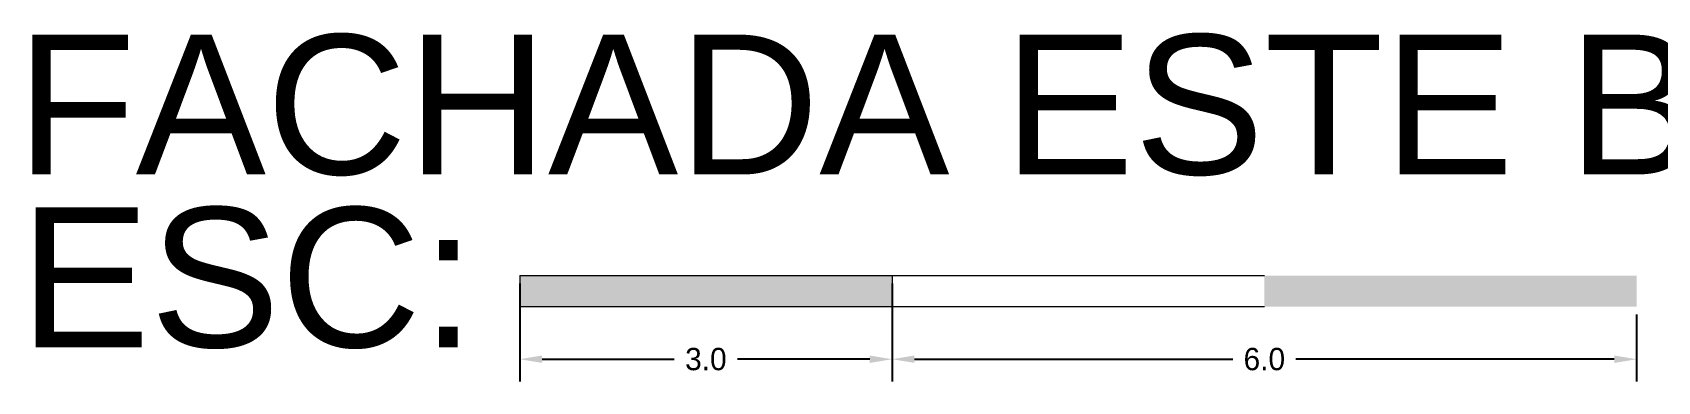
# Model space of a CAD drawing. Header units: metres. Extents: x -57 to 501, y 45 to 307.
# Drawn here: x 285.09 to 298.19, y 267.78 to 270.59 of the extents above; entities that cross this region are included whole.
import ezdxf

# ---------------------------------------------------------------- set-up
doc = ezdxf.new("R2010")
doc.units = ezdxf.units.M
doc.layers.add('Acotación', color=250, linetype='Continuous', lineweight=9)
doc.layers.add('Lámina', color=7, linetype='Continuous', lineweight=30)
doc.styles.add('Anotativo', font='arial.ttf')
doc.dimstyles.get("Standard").update_dxf_attribs({"dimtxt": 0.18, "dimasz": 0.18, "dimexe": 0.18, "dimexo": 0.0625, "dimgap": 0.09, "dimtad": 0, "dimtih": 1, "dimtoh": 1, "dimdec": 1, "dimzin": 0, "dimdsep": 46, "dimtxsty": 'Standard', "dimcen": 0.09, "dimadec": 0, "dimazin": 0, "dimtfac": 1, "dimtdec": 1, "dimtofl": 0, "dimtmove": 0, "dimatfit": 3, "dimfxl": 1, "dimtolj": 1, "dimtzin": 0, "dimarcsym": 0})

# ---------------------------------------------------------------- blocks, each defined once
blk = doc.blocks.new('*D78')
at = {"layer": 'Acotación', "color": 0, "lineweight": -2, "transparency": 16777216}
for p, q in [((289.021, 268.566), (289.021, 267.775)), ((292.021, 268.566), (292.021, 267.775)), ((289.201, 267.955), (290.266, 267.955)), ((291.841, 267.955), (290.776, 267.955))]:
    blk.add_line(p, q, dxfattribs=at)
at = {"layer": 'Acotación', "color": 0, "transparency": 16777216}
for points in [[(289.201, 267.985), (289.201, 267.925), (289.021, 267.955)], [(291.841, 267.985), (291.841, 267.925), (292.021, 267.955)]]:
    blk.add_solid(points, dxfattribs=at)
at = {"layer": 'Defpoints', "color": 0, "transparency": 16777216}
for p in [(289.021, 268.629), (292.021, 268.629), (292.021, 267.955)]:
    blk.add_point(p, dxfattribs=at)
at = {"layer": 'Acotación', "color": 0, "transparency": 16777216, "insert": (290.521, 267.955), "char_height": 0.18, "attachment_point": 5}
blk.add_mtext('\\A1;3.0', dxfattribs=at)
blk = doc.blocks.new('*D79')
at = {"layer": 'Acotación', "color": 0, "lineweight": -2, "transparency": 16777216}
for p, q in [((292.021, 268.316), (292.021, 267.775)), ((298.021, 268.316), (298.021, 267.775)), ((292.201, 267.955), (294.766, 267.955)), ((297.841, 267.955), (295.276, 267.955))]:
    blk.add_line(p, q, dxfattribs=at)
at = {"layer": 'Acotación', "color": 0, "transparency": 16777216}
for points in [[(292.201, 267.985), (292.201, 267.925), (292.021, 267.955)], [(297.841, 267.985), (297.841, 267.925), (298.021, 267.955)]]:
    blk.add_solid(points, dxfattribs=at)
at = {"layer": 'Defpoints', "color": 0, "transparency": 16777216}
for p in [(292.021, 268.379), (298.021, 268.379), (298.021, 267.955)]:
    blk.add_point(p, dxfattribs=at)
at = {"layer": 'Acotación', "color": 0, "transparency": 16777216, "insert": (295.021, 267.955), "char_height": 0.18, "attachment_point": 5}
blk.add_mtext('\\A1;6.0', dxfattribs=at)

msp = doc.modelspace()

# ---------------------------------------------------------------- hatches: boundary and pattern name
at = {"layer": 'Acotación'}
h = msp.add_hatch(color=256, dxfattribs=at)
h.dxf.hatch_style = 1
h.paths.add_polyline_path([(292.021, 268.629), (289.021, 268.629), (289.021, 268.379), (292.021, 268.379)])
h.paths.add_polyline_path([(298.021, 268.629), (295.021, 268.629), (295.021, 268.379), (298.021, 268.379)])

# ---------------------------------------------------------------- linework, layer by layer
for p, q in [((289.021, 268.629), (292.021, 268.629)), ((289.021, 268.629), (289.021, 268.379)), ((292.021, 268.629), (295.021, 268.629)), ((292.021, 268.629), (292.021, 268.379)), ((289.021, 268.379), (292.021, 268.379)), ((292.021, 268.379), (295.021, 268.379))]:
    msp.add_line(p, q, dxfattribs=at)

# ---------------------------------------------------------------- texts
at = {"layer": 'Lámina', "color": 7, "linetype": 'Continuous', "style": 'Anotativo'}
for s, height, p in [('FACHADA ESTE BLOQUE CULTURAL', 1.12652, (284.965, 269.445)), ('ESC:', 1.1265, (284.991, 268.052))]:
    msp.add_text(s, height=height, dxfattribs=at).set_placement(p)

# ---------------------------------------------------------------- dimensions: what is measured, and where the dimension line sits
at = {"layer": 'Acotación'}
for base, p1, p2, picture, middle in [((292.021, 267.955), (289.021, 268.629), (292.021, 268.629), '*D78', (290.521, 267.955)), ((298.021, 267.955), (292.021, 268.379), (298.021, 268.379), '*D79', (295.021, 267.955))]:
    dim = msp.add_linear_dim(base=base, p1=p1, p2=p2, dimstyle='Standard', dxfattribs=at)
    dim.commit()
    dim.dimension.update_dxf_attribs({"geometry": picture, "text_midpoint": middle})

doc.saveas('drawing.dxf')
